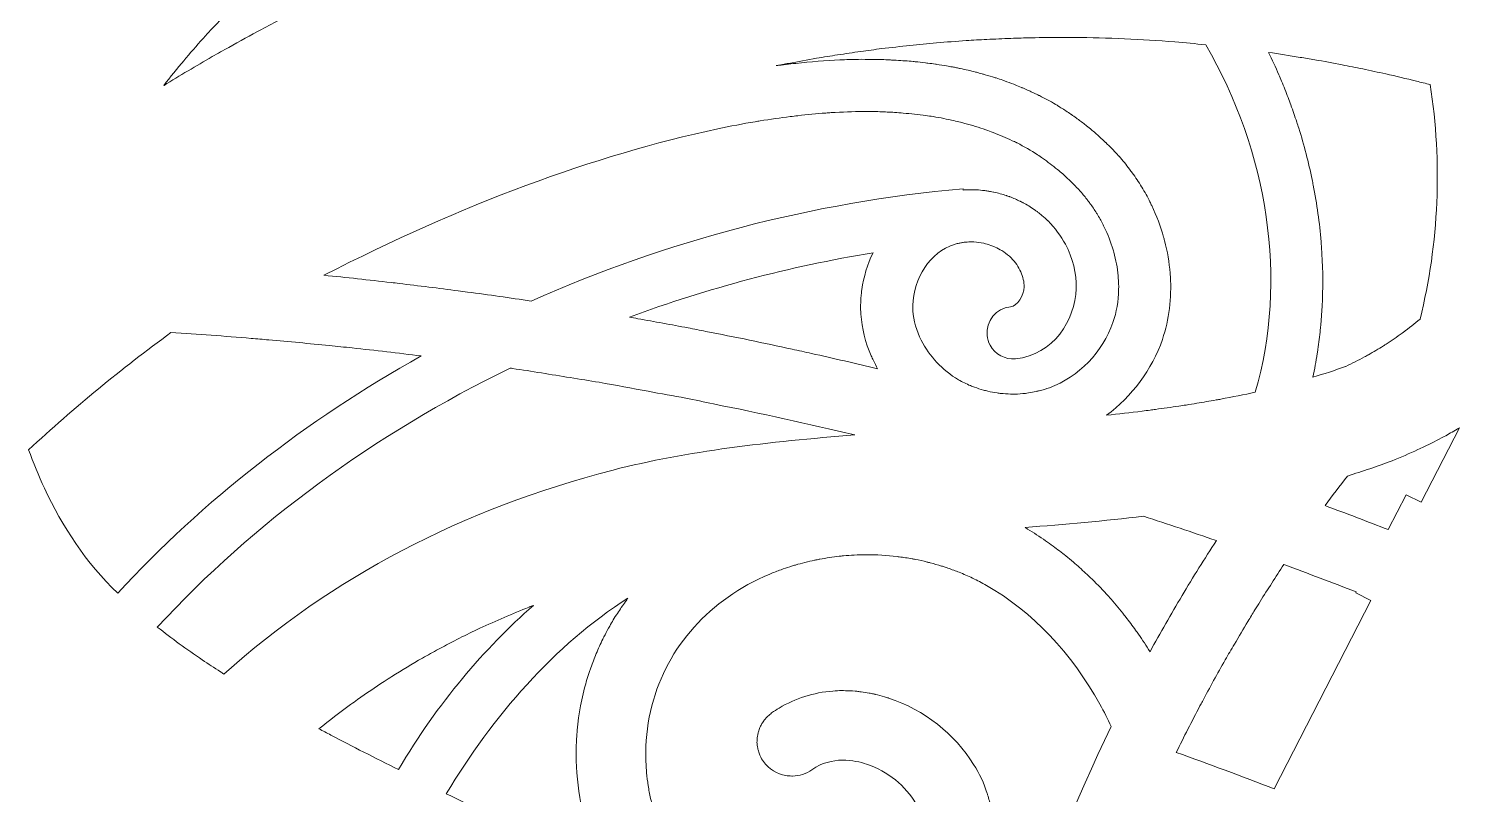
# Model space of a CAD drawing. Header units: millimetres. Extents: x -131 to 670, y -112 to 1620.
# Drawn here: x 481.3 to 535.6, y 851.6 to 880.7 of the extents above; entities that cross this region are included whole.
import ezdxf

# ---------------------------------------------------------------- set-up
doc = ezdxf.new("R2010")
doc.units = ezdxf.units.MM
doc.header["$MEASUREMENT"] = 0
doc.layers.add('Layer 2', color=7, linetype='Continuous')

msp = doc.modelspace()

# ---------------------------------------------------------------- linework, layer by layer
at = {"layer": 'Layer 2', "lineweight": 0}
for points, knots in [([(487.163, 879.535), (487.19, 879.567), (487.217, 879.599), (487.244, 879.631), (487.485, 879.916), (487.731, 880.197), (487.981, 880.472), (488.008, 880.501), (488.034, 880.531), (488.06, 880.559), (489.762, 882.417), (491.673, 884.039), (493.784, 885.411), (494.034, 885.574), (494.285, 885.731), (494.535, 885.883), (494.692, 885.978), (494.848, 886.069), (495.004, 886.161), (495.09, 886.211), (495.175, 886.262), (495.259, 886.311), (495.469, 886.431), (495.678, 886.546), (495.886, 886.66), (495.912, 886.674), (495.938, 886.689), (495.964, 886.703), (496.196, 886.828), (496.427, 886.95), (496.658, 887.068), (496.659, 887.068), (496.659, 887.069), (496.66, 887.069), (496.804, 887.135), (496.952, 887.196), (497.098, 887.261), (497.452, 887.417), (497.811, 887.567), (498.175, 887.712), (498.297, 887.76), (498.419, 887.81), (498.542, 887.857), (498.888, 887.99), (499.241, 888.115), (499.596, 888.235), (500.049, 888.388), (500.507, 888.534), (500.975, 888.666), (506.119, 890.112), (511.506, 889.899), (516.125, 888.206), (515.685, 888.176), (515.246, 888.136), (514.806, 888.096), (514.551, 888.074), (514.296, 888.055), (514.041, 888.03), (513.629, 887.988), (513.219, 887.938), (512.808, 887.888), (512.525, 887.855), (512.243, 887.821), (511.96, 887.784), (511.562, 887.73), (511.165, 887.671), (510.768, 887.61), (510.475, 887.564), (510.182, 887.518), (509.889, 887.469), (509.501, 887.405), (509.114, 887.336), (508.727, 887.264), (508.425, 887.207), (508.124, 887.147), (507.823, 887.087), (507.445, 887.01), (507.068, 886.933), (506.691, 886.85), (506.381, 886.782), (506.073, 886.708), (505.764, 886.635), (505.397, 886.548), (505.03, 886.463), (504.665, 886.37), (504.338, 886.286), (504.013, 886.195), (503.688, 886.107), (503.342, 886.013), (502.996, 885.923), (502.652, 885.823), (502.014, 885.639), (501.378, 885.444), (500.745, 885.239), (500.461, 885.147), (500.179, 885.046), (499.897, 884.95), (499.512, 884.82), (499.126, 884.691), (498.743, 884.552), (498.447, 884.445), (498.152, 884.331), (497.856, 884.22), (497.489, 884.081), (497.122, 883.943), (496.757, 883.798), (496.462, 883.681), (496.17, 883.559), (495.876, 883.437), (495.512, 883.286), (495.148, 883.133), (494.785, 882.975), (494.498, 882.85), (494.212, 882.722), (493.926, 882.592), (493.558, 882.426), (493.191, 882.255), (492.826, 882.081), (492.551, 881.95), (492.276, 881.818), (492.003, 881.684), (491.622, 881.497), (491.244, 881.303), (490.867, 881.108), (490.613, 880.977), (490.358, 880.847), (490.105, 880.712), (489.689, 880.49), (489.277, 880.261), (488.865, 880.03), (488.655, 879.912), (488.442, 879.797), (488.233, 879.677), (487.618, 879.322), (487.006, 878.96), (486.401, 878.585), (486.399, 878.584), (486.397, 878.583), (486.395, 878.582), (486.645, 878.906), (486.901, 879.223), (487.163, 879.535)], [0, 0, 0, 0, 1, 1, 1, 2, 2, 2, 3, 3, 3, 4, 4, 4, 5, 5, 5, 6, 6, 6, 7, 7, 7, 8, 8, 8, 9, 9, 9, 10, 10, 10, 11, 11, 11, 12, 12, 12, 13, 13, 13, 14, 14, 14, 15, 15, 15, 16, 16, 16, 17, 17, 17, 18, 18, 18, 19, 19, 19, 20, 20, 20, 21, 21, 21, 22, 22, 22, 23, 23, 23, 24, 24, 24, 25, 25, 25, 26, 26, 26, 27, 27, 27, 28, 28, 28, 29, 29, 29, 30, 30, 30, 31, 31, 31, 32, 32, 32, 33, 33, 33, 34, 34, 34, 35, 35, 35, 36, 36, 36, 37, 37, 37, 38, 38, 38, 39, 39, 39, 40, 40, 40, 41, 41, 41, 42, 42, 42, 43, 43, 43, 44, 44, 44, 45, 45, 45, 46, 46, 46, 47, 47, 47, 47]), ([(527.879, 866.918), (527.878, 866.918), (527.877, 866.918), (527.876, 866.917), (527.449, 866.823), (527.016, 866.737), (526.578, 866.655), (526.517, 866.644), (526.456, 866.634), (526.395, 866.623), (526.151, 866.579), (525.902, 866.539), (525.655, 866.499), (525.52, 866.477), (525.388, 866.452), (525.252, 866.431), (525.16, 866.417), (525.069, 866.403), (524.977, 866.389), (524.682, 866.345), (524.384, 866.305), (524.086, 866.265), (524.019, 866.256), (523.955, 866.246), (523.888, 866.238), (523.786, 866.224), (523.684, 866.21), (523.581, 866.197), (523.133, 866.141), (522.684, 866.088), (522.231, 866.041), (522.228, 866.04), (522.225, 866.04), (522.221, 866.039), (523.195, 866.764), (523.956, 867.769), (524.352, 868.927), (524.611, 869.685), (524.705, 870.497), (524.654, 871.317), (524.652, 871.358), (524.649, 871.398), (524.646, 871.439), (524.613, 871.854), (524.541, 872.27), (524.433, 872.682), (524.421, 872.726), (524.409, 872.77), (524.397, 872.815), (524.282, 873.221), (524.132, 873.622), (523.947, 874.011), (523.924, 874.058), (523.902, 874.104), (523.879, 874.151), (523.783, 874.343), (523.681, 874.534), (523.569, 874.719), (523.567, 874.722), (523.565, 874.725), (523.563, 874.728), (523.453, 874.909), (523.332, 875.085), (523.207, 875.258), (523.172, 875.305), (523.138, 875.352), (523.102, 875.398), (522.975, 875.566), (522.843, 875.73), (522.702, 875.888), (522.696, 875.894), (522.692, 875.901), (522.686, 875.907), (522.686, 875.908), (522.685, 875.909), (522.684, 875.909), (522.67, 875.925), (522.654, 875.94), (522.639, 875.956), (522.497, 876.111), (522.351, 876.262), (522.201, 876.407), (522.198, 876.41), (522.196, 876.413), (522.193, 876.415), (522.139, 876.468), (522.083, 876.517), (522.028, 876.568), (522.02, 876.576), (522.011, 876.583), (522.002, 876.59), (521.898, 876.686), (521.792, 876.781), (521.684, 876.873), (521.677, 876.879), (521.67, 876.885), (521.662, 876.892), (521.597, 876.946), (521.532, 876.998), (521.466, 877.051), (521.46, 877.056), (521.453, 877.061), (521.446, 877.066), (521.338, 877.152), (521.227, 877.235), (521.115, 877.316), (521.105, 877.323), (521.096, 877.331), (521.086, 877.338), (521.021, 877.385), (520.956, 877.433), (520.89, 877.478), (520.885, 877.482), (520.88, 877.484), (520.875, 877.488), (520.75, 877.573), (520.622, 877.654), (520.493, 877.734), (520.464, 877.752), (520.437, 877.771), (520.408, 877.788), (520.368, 877.813), (520.33, 877.838), (520.29, 877.862), (520.287, 877.864), (520.283, 877.865), (520.279, 877.868), (520.084, 877.982), (519.884, 878.09), (519.68, 878.193), (519.673, 878.196), (519.667, 878.2), (519.66, 878.204), (519.601, 878.233), (519.539, 878.26), (519.479, 878.289), (519.458, 878.298), (519.436, 878.307), (519.415, 878.317), (519.287, 878.378), (519.159, 878.437), (519.027, 878.493), (519.015, 878.498), (519.004, 878.504), (518.993, 878.509), (518.913, 878.542), (518.831, 878.574), (518.75, 878.606), (518.733, 878.613), (518.715, 878.619), (518.698, 878.626), (518.582, 878.671), (518.464, 878.715), (518.345, 878.756), (518.324, 878.764), (518.303, 878.773), (518.282, 878.78), (518.198, 878.809), (518.114, 878.838), (518.029, 878.866), (518.017, 878.869), (518.003, 878.873), (517.991, 878.877), (517.866, 878.917), (517.739, 878.953), (517.611, 878.989), (517.572, 879.001), (517.534, 879.013), (517.495, 879.024), (517.426, 879.043), (517.359, 879.064), (517.29, 879.082), (517.277, 879.085), (517.263, 879.088), (517.25, 879.091), (517.06, 879.139), (516.866, 879.183), (516.67, 879.224), (516.621, 879.234), (516.574, 879.247), (516.524, 879.257), (516.473, 879.267), (516.419, 879.275), (516.367, 879.285), (516.296, 879.298), (516.222, 879.309), (516.151, 879.321), (516.026, 879.343), (515.902, 879.365), (515.775, 879.384), (515.757, 879.386), (515.74, 879.39), (515.722, 879.393), (515.629, 879.406), (515.535, 879.417), (515.441, 879.429), (515.408, 879.433), (515.374, 879.436), (515.341, 879.44), (515.213, 879.456), (515.085, 879.47), (514.955, 879.483), (514.929, 879.485), (514.905, 879.489), (514.879, 879.491), (514.778, 879.501), (514.675, 879.51), (514.572, 879.518), (514.545, 879.52), (514.518, 879.521), (514.491, 879.523), (514.374, 879.531), (514.255, 879.537), (514.136, 879.543), (514.081, 879.546), (514.028, 879.55), (513.973, 879.553), (513.879, 879.557), (513.788, 879.562), (513.694, 879.565), (513.674, 879.566), (513.653, 879.565), (513.633, 879.566), (513.524, 879.568), (513.412, 879.568), (513.301, 879.569), (513.134, 879.571), (512.97, 879.576), (512.799, 879.574), (512.567, 879.571), (512.331, 879.562), (512.092, 879.55), (511.547, 879.527), (510.988, 879.484), (510.413, 879.421), (510.168, 879.396), (509.922, 879.367), (509.671, 879.334), (509.829, 879.365), (509.988, 879.392), (510.147, 879.422), (510.5, 879.488), (510.853, 879.555), (511.207, 879.615), (511.473, 879.66), (511.739, 879.702), (512.006, 879.743), (512.298, 879.789), (512.59, 879.832), (512.883, 879.873), (513.151, 879.91), (513.418, 879.947), (513.686, 879.98), (514.042, 880.025), (514.4, 880.063), (514.757, 880.101), (515.092, 880.136), (515.428, 880.168), (515.765, 880.198), (516.14, 880.23), (516.516, 880.262), (516.892, 880.286), (517.152, 880.304), (517.412, 880.317), (517.672, 880.33), (517.978, 880.346), (518.285, 880.36), (518.591, 880.371), (518.85, 880.38), (519.108, 880.389), (519.366, 880.394), (519.767, 880.403), (520.169, 880.405), (520.571, 880.406), (520.713, 880.405), (520.855, 880.409), (520.997, 880.407), (522.271, 880.397), (523.547, 880.341), (524.823, 880.24), (525.216, 880.208), (525.606, 880.165), (525.997, 880.126), (528.365, 876.058), (529.132, 871.164), (527.879, 866.918)], [0, 0, 0, 0, 1, 1, 1, 2, 2, 2, 3, 3, 3, 4, 4, 4, 5, 5, 5, 6, 6, 6, 7, 7, 7, 8, 8, 8, 9, 9, 9, 10, 10, 10, 11, 11, 11, 12, 12, 12, 13, 13, 13, 14, 14, 14, 15, 15, 15, 16, 16, 16, 17, 17, 17, 18, 18, 18, 19, 19, 19, 20, 20, 20, 21, 21, 21, 22, 22, 22, 23, 23, 23, 24, 24, 24, 25, 25, 25, 26, 26, 26, 27, 27, 27, 28, 28, 28, 29, 29, 29, 30, 30, 30, 31, 31, 31, 32, 32, 32, 33, 33, 33, 34, 34, 34, 35, 35, 35, 36, 36, 36, 37, 37, 37, 38, 38, 38, 39, 39, 39, 40, 40, 40, 41, 41, 41, 42, 42, 42, 43, 43, 43, 44, 44, 44, 45, 45, 45, 46, 46, 46, 47, 47, 47, 48, 48, 48, 49, 49, 49, 50, 50, 50, 51, 51, 51, 52, 52, 52, 53, 53, 53, 54, 54, 54, 55, 55, 55, 56, 56, 56, 57, 57, 57, 58, 58, 58, 59, 59, 59, 60, 60, 60, 61, 61, 61, 62, 62, 62, 63, 63, 63, 64, 64, 64, 65, 65, 65, 66, 66, 66, 67, 67, 67, 68, 68, 68, 69, 69, 69, 70, 70, 70, 71, 71, 71, 72, 72, 72, 73, 73, 73, 74, 74, 74, 75, 75, 75, 76, 76, 76, 77, 77, 77, 78, 78, 78, 79, 79, 79, 80, 80, 80, 81, 81, 81, 82, 82, 82, 83, 83, 83, 84, 84, 84, 85, 85, 85, 86, 86, 86, 87, 87, 87, 88, 88, 88, 89, 89, 89, 90, 90, 90, 91, 91, 91, 92, 92, 92, 93, 93, 93, 94, 94, 94, 95, 95, 95, 95]), ([(534.146, 869.694), (533.935, 869.52), (533.721, 869.354), (533.503, 869.194), (533.488, 869.183), (533.474, 869.173), (533.46, 869.162), (533.263, 869.018), (533.061, 868.881), (532.858, 868.749), (532.823, 868.726), (532.788, 868.703), (532.753, 868.68), (532.566, 868.561), (532.374, 868.449), (532.181, 868.341), (532.133, 868.314), (532.086, 868.284), (532.038, 868.258), (531.803, 868.131), (531.564, 868.011), (531.32, 867.901), (531.319, 867.9), (531.317, 867.899), (531.316, 867.898), (531.314, 867.898), (531.314, 867.898), (531.312, 867.897), (530.908, 867.75), (530.493, 867.616), (530.072, 867.488), (530.136, 867.788), (530.19, 868.091), (530.238, 868.395), (530.246, 868.446), (530.252, 868.497), (530.26, 868.548), (530.296, 868.796), (530.328, 869.045), (530.354, 869.295), (530.361, 869.368), (530.368, 869.441), (530.375, 869.514), (530.397, 869.757), (530.414, 870.002), (530.426, 870.248), (530.429, 870.309), (530.433, 870.37), (530.435, 870.432), (530.46, 871.095), (530.447, 871.762), (530.4, 872.43), (530.395, 872.5), (530.39, 872.57), (530.384, 872.64), (530.325, 873.357), (530.225, 874.073), (530.086, 874.786), (530.072, 874.858), (530.058, 874.929), (530.043, 875.001), (529.906, 875.658), (529.738, 876.311), (529.536, 876.956), (529.511, 877.035), (529.484, 877.113), (529.458, 877.191), (529.387, 877.408), (529.313, 877.624), (529.235, 877.839), (529.201, 877.933), (529.166, 878.026), (529.13, 878.119), (529.05, 878.33), (528.966, 878.539), (528.878, 878.747), (528.844, 878.828), (528.812, 878.909), (528.777, 878.99), (528.653, 879.275), (528.525, 879.558), (528.388, 879.838), (528.789, 879.781), (529.188, 879.716), (529.587, 879.65), (529.772, 879.62), (529.958, 879.59), (530.142, 879.558), (530.491, 879.497), (530.838, 879.432), (531.185, 879.365), (531.446, 879.314), (531.707, 879.261), (531.967, 879.207), (532.258, 879.146), (532.55, 879.085), (532.84, 879.02), (533.229, 878.933), (533.617, 878.839), (534.005, 878.743), (534.18, 878.699), (534.357, 878.66), (534.531, 878.615), (534.99, 875.651), (534.865, 872.591), (534.146, 869.694)], [0, 0, 0, 0, 1, 1, 1, 2, 2, 2, 3, 3, 3, 4, 4, 4, 5, 5, 5, 6, 6, 6, 7, 7, 7, 8, 8, 8, 9, 9, 9, 10, 10, 10, 11, 11, 11, 12, 12, 12, 13, 13, 13, 14, 14, 14, 15, 15, 15, 16, 16, 16, 17, 17, 17, 18, 18, 18, 19, 19, 19, 20, 20, 20, 21, 21, 21, 22, 22, 22, 23, 23, 23, 24, 24, 24, 25, 25, 25, 26, 26, 26, 27, 27, 27, 28, 28, 28, 29, 29, 29, 30, 30, 30, 31, 31, 31, 32, 32, 32, 33, 33, 33, 34, 34, 34, 35, 35, 35, 35]), ([(510.207, 877.398), (510.303, 877.41), (510.398, 877.421), (510.493, 877.432), (510.854, 877.473), (511.207, 877.506), (511.553, 877.531), (511.624, 877.536), (511.694, 877.542), (511.763, 877.547), (512.179, 877.573), (512.587, 877.588), (512.982, 877.591), (513.195, 877.592), (513.404, 877.588), (513.61, 877.583), (513.798, 877.576), (513.985, 877.567), (514.169, 877.555), (514.28, 877.549), (514.388, 877.539), (514.498, 877.53), (514.791, 877.506), (515.077, 877.475), (515.357, 877.436), (515.45, 877.422), (515.545, 877.412), (515.636, 877.397), (515.907, 877.353), (516.171, 877.3), (516.429, 877.243), (516.513, 877.224), (516.598, 877.206), (516.68, 877.186), (516.736, 877.171), (516.79, 877.154), (516.847, 877.139), (517.119, 877.067), (517.384, 876.986), (517.641, 876.896), (517.733, 876.863), (517.824, 876.83), (517.914, 876.796), (518.165, 876.7), (518.409, 876.595), (518.644, 876.481), (518.696, 876.456), (518.751, 876.434), (518.802, 876.409), (518.81, 876.404), (518.818, 876.4), (518.826, 876.396), (519.097, 876.258), (519.356, 876.107), (519.605, 875.945), (519.671, 875.902), (519.733, 875.856), (519.798, 875.811), (519.993, 875.677), (520.18, 875.534), (520.361, 875.385), (520.428, 875.329), (520.496, 875.274), (520.561, 875.217), (520.729, 875.068), (520.891, 874.911), (521.048, 874.749), (521.103, 874.692), (521.159, 874.637), (521.212, 874.578), (521.221, 874.568), (521.229, 874.558), (521.237, 874.548), (521.334, 874.439), (521.425, 874.327), (521.513, 874.213), (521.542, 874.175), (521.57, 874.137), (521.598, 874.099), (521.686, 873.978), (521.77, 873.856), (521.848, 873.731), (521.854, 873.721), (521.861, 873.712), (521.867, 873.702), (521.947, 873.571), (522.02, 873.437), (522.089, 873.302), (522.107, 873.267), (522.124, 873.232), (522.141, 873.197), (522.279, 872.915), (522.391, 872.625), (522.478, 872.333), (522.486, 872.303), (522.495, 872.273), (522.503, 872.243), (522.586, 871.944), (522.642, 871.643), (522.669, 871.344), (522.671, 871.319), (522.673, 871.294), (522.675, 871.269), (522.686, 871.118), (522.692, 870.968), (522.689, 870.819), (522.68, 870.389), (522.609, 869.968), (522.473, 869.571), (522.091, 868.451), (521.163, 867.5), (520.054, 867.089), (519.929, 867.042), (519.8, 867.004), (519.671, 866.971), (519.633, 866.962), (519.594, 866.954), (519.555, 866.945), (519.458, 866.923), (519.36, 866.905), (519.261, 866.891), (519.223, 866.885), (519.184, 866.879), (519.146, 866.875), (519.011, 866.859), (518.876, 866.848), (518.741, 866.846), (518.717, 866.845), (518.693, 866.847), (518.669, 866.847), (518.546, 866.847), (518.423, 866.854), (518.301, 866.864), (518.278, 866.866), (518.254, 866.867), (518.231, 866.87), (518.177, 866.875), (518.124, 866.885), (518.07, 866.892), (517.953, 866.909), (517.836, 866.93), (517.72, 866.957), (517.662, 866.97), (517.603, 866.984), (517.545, 867), (517.431, 867.032), (517.319, 867.07), (517.208, 867.111), (517.158, 867.129), (517.106, 867.146), (517.057, 867.167), (516.901, 867.233), (516.748, 867.305), (516.602, 867.391), (516.602, 867.391), (516.601, 867.391), (516.601, 867.391), (515.987, 867.751), (515.491, 868.289), (515.188, 868.892), (515.007, 869.252), (514.896, 869.635), (514.87, 870.018), (514.8, 871.047), (515.402, 872.104), (516.27, 872.475), (516.302, 872.489), (516.336, 872.499), (516.369, 872.511), (516.418, 872.528), (516.466, 872.546), (516.516, 872.559), (516.562, 872.572), (516.609, 872.582), (516.656, 872.591), (516.697, 872.599), (516.739, 872.607), (516.78, 872.612), (516.83, 872.619), (516.879, 872.625), (516.929, 872.629), (516.974, 872.631), (517.019, 872.63), (517.064, 872.631), (517.105, 872.631), (517.146, 872.633), (517.188, 872.631), (517.313, 872.625), (517.437, 872.607), (517.559, 872.58), (517.581, 872.574), (517.602, 872.568), (517.623, 872.562), (517.719, 872.538), (517.813, 872.508), (517.905, 872.471), (517.935, 872.459), (517.965, 872.447), (517.995, 872.434), (518.081, 872.395), (518.164, 872.35), (518.244, 872.3), (518.269, 872.285), (518.295, 872.271), (518.319, 872.254), (518.419, 872.186), (518.514, 872.111), (518.6, 872.025), (518.76, 871.865), (518.886, 871.682), (518.97, 871.492), (519.055, 871.303), (519.098, 871.107), (519.092, 870.922), (519.08, 870.588), (518.857, 870.194), (518.575, 870.166), (518.029, 870.112), (517.632, 869.625), (517.686, 869.08), (517.699, 868.943), (517.74, 868.816), (517.803, 868.703), (517.988, 868.363), (518.366, 868.149), (518.772, 868.189), (520.215, 868.333), (521.036, 869.669), (521.076, 870.854), (521.095, 871.431), (520.949, 872.014), (520.663, 872.545), (520.492, 872.863), (520.27, 873.162), (520.003, 873.429), (520.003, 873.43), (520.003, 873.43), (520.002, 873.43), (519.929, 873.503), (519.852, 873.571), (519.773, 873.637), (519.719, 873.683), (519.663, 873.725), (519.607, 873.768), (519.601, 873.773), (519.595, 873.779), (519.588, 873.783), (519.557, 873.807), (519.526, 873.83), (519.495, 873.853), (519.492, 873.855), (519.489, 873.856), (519.485, 873.858), (519.347, 873.956), (519.204, 874.045), (519.055, 874.124), (519.052, 874.125), (519.049, 874.128), (519.045, 874.13), (519.019, 874.144), (518.992, 874.155), (518.965, 874.169), (518.959, 874.171), (518.952, 874.173), (518.946, 874.176), (518.817, 874.24), (518.684, 874.297), (518.549, 874.347), (518.539, 874.351), (518.529, 874.356), (518.519, 874.36), (518.491, 874.37), (518.464, 874.381), (518.436, 874.39), (518.432, 874.392), (518.428, 874.392), (518.424, 874.394), (518.267, 874.446), (518.107, 874.488), (517.945, 874.522), (517.939, 874.523), (517.932, 874.526), (517.926, 874.527), (517.887, 874.535), (517.85, 874.542), (517.811, 874.548), (517.794, 874.551), (517.777, 874.553), (517.76, 874.556), (517.706, 874.565), (517.652, 874.574), (517.597, 874.581), (517.49, 874.596), (517.382, 874.608), (517.274, 874.613), (517.274, 874.613), (517.271, 874.613), (517.271, 874.613), (517.155, 874.619), (517.04, 874.615), (516.924, 874.609), (516.876, 874.608), (516.828, 874.608), (516.779, 874.605), (516.779, 874.605), (516.775, 874.652), (516.775, 874.652), (511.048, 874.148), (505.471, 872.659), (500.356, 870.385), (499.551, 870.506), (498.744, 870.618), (497.935, 870.727), (497.818, 870.742), (497.701, 870.757), (497.584, 870.773), (496.837, 870.871), (496.089, 870.964), (495.34, 871.052), (495.237, 871.064), (495.133, 871.077), (495.03, 871.089), (494.182, 871.186), (493.333, 871.279), (492.481, 871.363), (497.7, 874.048), (502.729, 875.922), (507.449, 876.93), (507.935, 877.034), (508.408, 877.123), (508.873, 877.203), (508.936, 877.213), (508.998, 877.223), (509.06, 877.233), (509.45, 877.297), (509.832, 877.351), (510.207, 877.398)], [0, 0, 0, 0, 1, 1, 1, 2, 2, 2, 3, 3, 3, 4, 4, 4, 5, 5, 5, 6, 6, 6, 7, 7, 7, 8, 8, 8, 9, 9, 9, 10, 10, 10, 11, 11, 11, 12, 12, 12, 13, 13, 13, 14, 14, 14, 15, 15, 15, 16, 16, 16, 17, 17, 17, 18, 18, 18, 19, 19, 19, 20, 20, 20, 21, 21, 21, 22, 22, 22, 23, 23, 23, 24, 24, 24, 25, 25, 25, 26, 26, 26, 27, 27, 27, 28, 28, 28, 29, 29, 29, 30, 30, 30, 31, 31, 31, 32, 32, 32, 33, 33, 33, 34, 34, 34, 35, 35, 35, 36, 36, 36, 37, 37, 37, 38, 38, 38, 39, 39, 39, 40, 40, 40, 41, 41, 41, 42, 42, 42, 43, 43, 43, 44, 44, 44, 45, 45, 45, 46, 46, 46, 47, 47, 47, 48, 48, 48, 49, 49, 49, 50, 50, 50, 51, 51, 51, 52, 52, 52, 53, 53, 53, 54, 54, 54, 55, 55, 55, 56, 56, 56, 57, 57, 57, 58, 58, 58, 59, 59, 59, 60, 60, 60, 61, 61, 61, 62, 62, 62, 63, 63, 63, 64, 64, 64, 65, 65, 65, 66, 66, 66, 67, 67, 67, 68, 68, 68, 69, 69, 69, 70, 70, 70, 71, 71, 71, 72, 72, 72, 73, 73, 73, 74, 74, 74, 75, 75, 75, 76, 76, 76, 77, 77, 77, 78, 78, 78, 79, 79, 79, 80, 80, 80, 81, 81, 81, 82, 82, 82, 83, 83, 83, 84, 84, 84, 85, 85, 85, 86, 86, 86, 87, 87, 87, 88, 88, 88, 89, 89, 89, 90, 90, 90, 91, 91, 91, 92, 92, 92, 93, 93, 93, 94, 94, 94, 95, 95, 95, 96, 96, 96, 97, 97, 97, 98, 98, 98, 99, 99, 99, 100, 100, 100, 101, 101, 101, 102, 102, 102, 103, 103, 103, 104, 104, 104, 105, 105, 105, 106, 106, 106, 107, 107, 107, 108, 108, 108, 109, 109, 109, 110, 110, 110, 111, 111, 111, 112, 112, 112, 112]), ([(512.889, 869.886), (512.926, 869.343), (513.064, 868.809), (513.283, 868.303), (513.308, 868.244), (513.34, 868.187), (513.368, 868.129), (513.419, 868.021), (513.468, 867.913), (513.526, 867.808), (512.69, 868.011), (511.851, 868.205), (511.01, 868.392), (510.766, 868.447), (510.52, 868.498), (510.275, 868.552), (509.736, 868.669), (509.197, 868.787), (508.656, 868.899), (508.103, 869.014), (507.548, 869.122), (506.994, 869.23), (506.769, 869.274), (506.545, 869.32), (506.32, 869.363), (505.684, 869.484), (505.048, 869.6), (504.41, 869.713), (504.305, 869.732), (504.2, 869.753), (504.095, 869.771), (507.067, 870.871), (510.172, 871.698), (513.351, 872.218), (513.138, 871.782), (512.994, 871.308), (512.926, 870.817), (512.92, 870.776), (512.915, 870.735), (512.911, 870.693), (512.896, 870.559), (512.886, 870.425), (512.883, 870.289), (512.882, 870.272), (512.879, 870.256), (512.879, 870.239), (512.878, 870.122), (512.882, 870.004), (512.889, 869.886)], [0, 0, 0, 0, 1, 1, 1, 2, 2, 2, 3, 3, 3, 4, 4, 4, 5, 5, 5, 6, 6, 6, 7, 7, 7, 8, 8, 8, 9, 9, 9, 10, 10, 10, 11, 11, 11, 12, 12, 12, 13, 13, 13, 14, 14, 14, 15, 15, 15, 16, 16, 16, 16]), ([(486.666, 869.186), (487.682, 869.124), (488.696, 869.048), (489.708, 868.966), (489.934, 868.947), (490.159, 868.927), (490.385, 868.908), (491.154, 868.841), (491.921, 868.768), (492.688, 868.69), (492.975, 868.661), (493.264, 868.633), (493.551, 868.602), (494.428, 868.508), (495.303, 868.405), (496.177, 868.296), (491.798, 865.847), (487.876, 862.792), (484.642, 859.275), (483.434, 860.431), (482.532, 861.821), (481.858, 863.266), (481.632, 863.749), (481.432, 864.239), (481.254, 864.727), (482.983, 866.33), (484.791, 867.815), (486.666, 869.186)], [0, 0, 0, 0, 1, 1, 1, 2, 2, 2, 3, 3, 3, 4, 4, 4, 5, 5, 5, 6, 6, 6, 7, 7, 7, 8, 8, 8, 9, 9, 9, 9]), ([(499.557, 867.834), (499.589, 867.83), (499.621, 867.826), (499.652, 867.821), (500.384, 867.712), (501.114, 867.591), (501.843, 867.471), (502.209, 867.411), (502.575, 867.357), (502.94, 867.294), (503.565, 867.187), (504.187, 867.067), (504.81, 866.952), (505.284, 866.865), (505.759, 866.783), (506.231, 866.691), (506.583, 866.623), (506.933, 866.546), (507.285, 866.475), (509.085, 866.11), (510.878, 865.721), (512.658, 865.292), (509.391, 865.032), (506.295, 864.685), (503.468, 863.957), (497.727, 862.481), (492.774, 859.868), (488.676, 856.203), (488.631, 856.232), (488.588, 856.261), (488.543, 856.29), (488.31, 856.438), (488.083, 856.59), (487.857, 856.742), (487.262, 857.145), (486.69, 857.559), (486.147, 857.986), (489.813, 861.963), (494.405, 865.322), (499.557, 867.834)], [0, 0, 0, 0, 1, 1, 1, 2, 2, 2, 3, 3, 3, 4, 4, 4, 5, 5, 5, 6, 6, 6, 7, 7, 7, 8, 8, 8, 9, 9, 9, 10, 10, 10, 11, 11, 11, 12, 12, 12, 13, 13, 13, 13]), ([(534.192, 862.737), (534.192, 862.737), (533.615, 863.019), (533.615, 863.019), (533.615, 863.019), (532.934, 861.692), (532.934, 861.692), (532.136, 862.004), (531.336, 862.309), (530.533, 862.608), (530.809, 862.987), (531.1, 863.358), (531.384, 863.732), (531.96, 863.91), (532.526, 864.102), (533.08, 864.314), (533.415, 864.443), (533.741, 864.586), (534.063, 864.735), (534.139, 864.77), (534.215, 864.805), (534.29, 864.84), (534.55, 864.965), (534.806, 865.095), (535.058, 865.231), (535.225, 865.321), (535.389, 865.415), (535.553, 865.509), (535.582, 865.525), (535.612, 865.541), (535.64, 865.558), (535.64, 865.558), (534.192, 862.737), (534.192, 862.737)], [0, 0, 0, 0, 1, 1, 1, 2, 2, 2, 3, 3, 3, 4, 4, 4, 5, 5, 5, 6, 6, 6, 7, 7, 7, 8, 8, 8, 9, 9, 9, 10, 10, 10, 11, 11, 11, 11]), ([(525.099, 859.184), (524.679, 858.48), (524.274, 857.769), (523.881, 857.053), (523.741, 857.278), (523.594, 857.498), (523.444, 857.714), (523.407, 857.766), (523.37, 857.818), (523.332, 857.87), (523.212, 858.04), (523.088, 858.206), (522.961, 858.369), (522.922, 858.419), (522.884, 858.469), (522.845, 858.517), (522.681, 858.722), (522.515, 858.924), (522.341, 859.118), (522.329, 859.132), (522.316, 859.144), (522.304, 859.158), (522.102, 859.382), (521.894, 859.598), (521.681, 859.808), (521.6, 859.887), (521.516, 859.962), (521.434, 860.039), (521.281, 860.182), (521.127, 860.321), (520.969, 860.456), (520.874, 860.537), (520.778, 860.617), (520.681, 860.695), (520.522, 860.823), (520.361, 860.945), (520.197, 861.065), (520.102, 861.134), (520.009, 861.206), (519.912, 861.272), (519.687, 861.428), (519.458, 861.575), (519.224, 861.716), (519.192, 861.735), (519.162, 861.758), (519.129, 861.777), (520.637, 861.892), (522.146, 862.025), (523.635, 862.2), (524.56, 861.901), (525.483, 861.594), (526.402, 861.276), (525.953, 860.585), (525.519, 859.888), (525.099, 859.184)], [0, 0, 0, 0, 1, 1, 1, 2, 2, 2, 3, 3, 3, 4, 4, 4, 5, 5, 5, 6, 6, 6, 7, 7, 7, 8, 8, 8, 9, 9, 9, 10, 10, 10, 11, 11, 11, 12, 12, 12, 13, 13, 13, 14, 14, 14, 15, 15, 15, 16, 16, 16, 17, 17, 17, 18, 18, 18, 18]), ([(514.27, 860.669), (514.295, 860.666), (514.32, 860.662), (514.344, 860.659), (514.509, 860.638), (514.672, 860.613), (514.835, 860.584), (514.875, 860.577), (514.915, 860.569), (514.954, 860.561), (515.106, 860.532), (515.256, 860.499), (515.406, 860.462), (515.446, 860.453), (515.486, 860.443), (515.526, 860.432), (515.671, 860.394), (515.814, 860.353), (515.957, 860.308), (516.001, 860.295), (516.044, 860.281), (516.088, 860.267), (516.237, 860.218), (516.384, 860.165), (516.53, 860.109), (516.561, 860.097), (516.592, 860.085), (516.623, 860.073), (516.795, 860.004), (516.966, 859.93), (517.133, 859.85), (517.135, 859.849), (517.137, 859.848), (517.139, 859.848), (517.316, 859.763), (517.49, 859.672), (517.66, 859.575), (519.416, 858.577), (520.907, 856.984), (521.976, 855.051), (522.129, 854.775), (522.273, 854.493), (522.408, 854.204), (519.649, 848.534), (517.743, 842.551), (516.691, 836.448), (516.119, 836.126), (515.52, 835.838), (514.901, 835.583), (514.267, 836.821), (513.59, 837.972), (512.892, 839.033), (511.731, 840.801), (510.516, 842.316), (509.361, 843.559), (509.92, 843.434), (510.486, 843.366), (511.05, 843.362), (511.613, 843.357), (512.174, 843.416), (512.722, 843.542), (514.53, 843.958), (516.18, 845.213), (517.134, 846.9), (517.151, 846.93), (517.164, 846.961), (517.18, 846.991), (517.251, 847.119), (517.316, 847.248), (517.377, 847.378), (517.404, 847.439), (517.432, 847.498), (517.458, 847.559), (517.524, 847.711), (517.584, 847.864), (517.637, 848.019), (517.656, 848.073), (517.671, 848.127), (517.688, 848.182), (517.727, 848.307), (517.762, 848.432), (517.793, 848.558), (517.806, 848.611), (517.82, 848.665), (517.832, 848.719), (517.866, 848.878), (517.892, 849.037), (517.913, 849.197), (517.921, 849.254), (517.927, 849.31), (517.932, 849.367), (517.947, 849.516), (517.958, 849.666), (517.961, 849.814), (517.962, 849.861), (517.962, 849.908), (517.962, 849.954), (517.962, 850.105), (517.955, 850.256), (517.943, 850.406), (517.937, 850.47), (517.929, 850.534), (517.922, 850.598), (517.907, 850.718), (517.889, 850.838), (517.867, 850.958), (517.856, 851.02), (517.845, 851.082), (517.831, 851.144), (517.796, 851.301), (517.755, 851.458), (517.706, 851.613), (517.701, 851.629), (517.699, 851.645), (517.694, 851.661), (517.569, 852.046), (517.392, 852.416), (517.176, 852.766), (516.466, 853.916), (515.304, 854.84), (513.94, 855.291), (513.939, 855.292), (513.939, 855.292), (513.939, 855.292), (513.89, 855.308), (513.842, 855.318), (513.794, 855.332), (513.674, 855.368), (513.555, 855.402), (513.435, 855.43), (513.425, 855.432), (513.416, 855.435), (513.406, 855.438), (513.352, 855.45), (513.299, 855.459), (513.246, 855.47), (513.23, 855.473), (513.215, 855.474), (513.199, 855.477), (513.101, 855.495), (513.003, 855.511), (512.905, 855.524), (512.888, 855.526), (512.87, 855.53), (512.853, 855.532), (512.8, 855.538), (512.747, 855.546), (512.694, 855.55), (512.685, 855.551), (512.677, 855.551), (512.668, 855.552), (512.545, 855.562), (512.423, 855.567), (512.301, 855.568), (512.257, 855.569), (512.213, 855.575), (512.169, 855.575), (512.053, 855.573), (511.939, 855.567), (511.825, 855.557), (511.096, 855.499), (510.401, 855.28), (509.783, 854.908), (509.686, 854.851), (509.59, 854.79), (509.496, 854.724), (509.471, 854.706), (509.454, 854.682), (509.431, 854.663), (509.377, 854.62), (509.325, 854.576), (509.281, 854.526), (509.25, 854.492), (509.226, 854.455), (509.199, 854.419), (509.167, 854.375), (509.137, 854.331), (509.111, 854.284), (509.09, 854.245), (509.07, 854.206), (509.053, 854.165), (509.031, 854.114), (509.014, 854.063), (508.999, 854.01), (508.988, 853.971), (508.975, 853.932), (508.967, 853.891), (508.953, 853.819), (508.948, 853.747), (508.946, 853.674), (508.946, 853.653), (508.94, 853.634), (508.94, 853.613), (508.942, 853.534), (508.954, 853.456), (508.97, 853.378), (508.973, 853.36), (508.979, 853.342), (508.983, 853.324), (508.998, 853.265), (509.017, 853.207), (509.04, 853.15), (509.049, 853.129), (509.056, 853.109), (509.065, 853.089), (509.098, 853.018), (509.136, 852.948), (509.183, 852.882), (509.184, 852.881), (509.185, 852.879), (509.186, 852.877), (509.396, 852.582), (509.706, 852.404), (510.038, 852.346), (510.112, 852.333), (510.188, 852.325), (510.265, 852.325), (510.275, 852.325), (510.286, 852.321), (510.297, 852.321), (510.551, 852.328), (510.807, 852.407), (511.03, 852.565), (511.406, 852.832), (511.813, 852.923), (512.182, 852.928), (512.551, 852.933), (512.884, 852.853), (513.11, 852.778), (513.904, 852.515), (514.602, 851.94), (514.977, 851.279), (515.057, 851.137), (515.128, 850.993), (515.176, 850.845), (515.181, 850.831), (515.184, 850.816), (515.188, 850.802), (515.212, 850.725), (515.233, 850.646), (515.25, 850.567), (515.258, 850.531), (515.264, 850.494), (515.27, 850.458), (515.281, 850.397), (515.29, 850.336), (515.297, 850.274), (515.301, 850.235), (515.306, 850.197), (515.308, 850.158), (515.313, 850.086), (515.315, 850.014), (515.315, 849.941), (515.315, 849.918), (515.317, 849.896), (515.316, 849.874), (515.313, 849.742), (515.3, 849.608), (515.28, 849.475), (515.277, 849.454), (515.272, 849.432), (515.268, 849.411), (515.249, 849.299), (515.224, 849.187), (515.193, 849.076), (515.186, 849.049), (515.178, 849.022), (515.17, 848.996), (515.135, 848.88), (515.094, 848.765), (515.047, 848.65), (515.04, 848.635), (515.035, 848.619), (515.028, 848.604), (514.971, 848.47), (514.906, 848.337), (514.831, 848.206), (514.245, 847.169), (513.208, 846.371), (512.127, 846.122), (512.127, 846.122), (512.126, 846.122), (512.126, 846.122), (512.101, 846.116), (512.076, 846.113), (512.051, 846.108), (511.933, 846.083), (511.812, 846.065), (511.691, 846.05), (511.667, 846.047), (511.642, 846.043), (511.617, 846.04), (511.574, 846.036), (511.531, 846.031), (511.488, 846.028), (511.316, 846.014), (511.144, 846.007), (510.969, 846.011), (510.968, 846.011), (510.967, 846.011), (510.966, 846.012), (510.775, 846.017), (510.583, 846.037), (510.391, 846.064), (510.351, 846.07), (510.312, 846.074), (510.273, 846.081), (510.086, 846.111), (509.899, 846.151), (509.713, 846.2), (509.679, 846.21), (509.646, 846.22), (509.612, 846.23), (509.437, 846.28), (509.263, 846.338), (509.09, 846.405), (509.068, 846.413), (509.046, 846.42), (509.023, 846.429), (508.839, 846.503), (508.658, 846.588), (508.48, 846.68), (508.441, 846.699), (508.402, 846.72), (508.364, 846.74), (508.187, 846.836), (508.012, 846.938), (507.842, 847.051), (507.822, 847.064), (507.802, 847.079), (507.781, 847.094), (507.624, 847.2), (507.471, 847.315), (507.322, 847.436), (507.293, 847.46), (507.263, 847.482), (507.235, 847.506), (507.079, 847.637), (506.928, 847.777), (506.784, 847.923), (506.754, 847.954), (506.724, 847.985), (506.695, 848.016), (506.548, 848.171), (506.407, 848.33), (506.275, 848.499), (506.275, 848.499), (506.275, 848.5), (506.275, 848.5), (506.158, 848.651), (506.049, 848.808), (505.945, 848.968), (505.919, 849.007), (505.894, 849.046), (505.87, 849.085), (505.769, 849.245), (505.673, 849.408), (505.586, 849.575), (505.582, 849.581), (505.579, 849.588), (505.576, 849.595), (505.492, 849.757), (505.416, 849.923), (505.343, 850.09), (505.322, 850.14), (505.302, 850.189), (505.282, 850.238), (505.215, 850.401), (505.153, 850.567), (505.098, 850.734), (505.09, 850.759), (505.082, 850.785), (505.074, 850.81), (505.023, 850.973), (504.978, 851.137), (504.938, 851.302), (504.924, 851.36), (504.91, 851.418), (504.897, 851.476), (504.862, 851.638), (504.83, 851.8), (504.805, 851.964), (504.798, 852.006), (504.792, 852.048), (504.786, 852.09), (504.764, 852.249), (504.748, 852.408), (504.736, 852.568), (504.731, 852.631), (504.727, 852.695), (504.724, 852.759), (504.716, 852.916), (504.712, 853.073), (504.714, 853.23), (504.72, 853.828), (504.796, 854.423), (504.947, 854.999), (505.54, 857.259), (507.131, 859.036), (509.426, 860.002), (509.568, 860.062), (509.711, 860.117), (509.855, 860.169), (509.964, 860.208), (510.074, 860.244), (510.184, 860.28), (510.205, 860.287), (510.226, 860.294), (510.247, 860.301), (510.273, 860.309), (510.299, 860.318), (510.325, 860.326), (510.352, 860.334), (510.379, 860.341), (510.406, 860.348), (510.644, 860.418), (510.886, 860.479), (511.129, 860.53), (511.143, 860.533), (511.158, 860.537), (511.173, 860.54), (511.207, 860.547), (511.241, 860.554), (511.276, 860.56), (511.292, 860.563), (511.308, 860.566), (511.325, 860.569), (511.571, 860.615), (511.819, 860.652), (512.068, 860.679), (512.091, 860.681), (512.113, 860.685), (512.135, 860.687), (512.168, 860.69), (512.201, 860.693), (512.235, 860.696), (512.369, 860.708), (512.504, 860.718), (512.638, 860.725), (512.789, 860.733), (512.941, 860.737), (513.092, 860.738), (513.486, 860.739), (513.88, 860.715), (514.27, 860.669)], [0, 0, 0, 0, 1, 1, 1, 2, 2, 2, 3, 3, 3, 4, 4, 4, 5, 5, 5, 6, 6, 6, 7, 7, 7, 8, 8, 8, 9, 9, 9, 10, 10, 10, 11, 11, 11, 12, 12, 12, 13, 13, 13, 14, 14, 14, 15, 15, 15, 16, 16, 16, 17, 17, 17, 18, 18, 18, 19, 19, 19, 20, 20, 20, 21, 21, 21, 22, 22, 22, 23, 23, 23, 24, 24, 24, 25, 25, 25, 26, 26, 26, 27, 27, 27, 28, 28, 28, 29, 29, 29, 30, 30, 30, 31, 31, 31, 32, 32, 32, 33, 33, 33, 34, 34, 34, 35, 35, 35, 36, 36, 36, 37, 37, 37, 38, 38, 38, 39, 39, 39, 40, 40, 40, 41, 41, 41, 42, 42, 42, 43, 43, 43, 44, 44, 44, 45, 45, 45, 46, 46, 46, 47, 47, 47, 48, 48, 48, 49, 49, 49, 50, 50, 50, 51, 51, 51, 52, 52, 52, 53, 53, 53, 54, 54, 54, 55, 55, 55, 56, 56, 56, 57, 57, 57, 58, 58, 58, 59, 59, 59, 60, 60, 60, 61, 61, 61, 62, 62, 62, 63, 63, 63, 64, 64, 64, 65, 65, 65, 66, 66, 66, 67, 67, 67, 68, 68, 68, 69, 69, 69, 70, 70, 70, 71, 71, 71, 72, 72, 72, 73, 73, 73, 74, 74, 74, 75, 75, 75, 76, 76, 76, 77, 77, 77, 78, 78, 78, 79, 79, 79, 80, 80, 80, 81, 81, 81, 82, 82, 82, 83, 83, 83, 84, 84, 84, 85, 85, 85, 86, 86, 86, 87, 87, 87, 88, 88, 88, 89, 89, 89, 90, 90, 90, 91, 91, 91, 92, 92, 92, 93, 93, 93, 94, 94, 94, 95, 95, 95, 96, 96, 96, 97, 97, 97, 98, 98, 98, 99, 99, 99, 100, 100, 100, 101, 101, 101, 102, 102, 102, 103, 103, 103, 104, 104, 104, 105, 105, 105, 106, 106, 106, 107, 107, 107, 108, 108, 108, 109, 109, 109, 110, 110, 110, 111, 111, 111, 112, 112, 112, 113, 113, 113, 114, 114, 114, 115, 115, 115, 116, 116, 116, 117, 117, 117, 118, 118, 118, 119, 119, 119, 120, 120, 120, 121, 121, 121, 122, 122, 122, 123, 123, 123, 124, 124, 124, 125, 125, 125, 126, 126, 126, 127, 127, 127, 128, 128, 128, 129, 129, 129, 130, 130, 130, 131, 131, 131, 132, 132, 132, 133, 133, 133, 134, 134, 134, 135, 135, 135, 136, 136, 136, 137, 137, 137, 138, 138, 138, 139, 139, 139, 140, 140, 140, 141, 141, 141, 142, 142, 142, 143, 143, 143, 144, 144, 144, 145, 145, 145, 146, 146, 146, 147, 147, 147, 148, 148, 148, 148]), ([(532.275, 859.002), (532.275, 859.002), (528.598, 851.838), (528.598, 851.838), (527.364, 852.315), (526.125, 852.779), (524.878, 853.221), (525.168, 853.813), (525.469, 854.402), (525.778, 854.988), (525.809, 855.044), (525.839, 855.102), (525.87, 855.159), (526.153, 855.69), (526.442, 856.218), (526.741, 856.743), (526.854, 856.941), (526.973, 857.138), (527.088, 857.336), (527.258, 857.627), (527.431, 857.916), (527.604, 858.206), (527.692, 858.35), (527.776, 858.495), (527.865, 858.639), (527.931, 858.745), (527.997, 858.851), (528.064, 858.957), (528.359, 859.428), (528.659, 859.898), (528.968, 860.364), (529.888, 860.027), (530.805, 859.679), (531.718, 859.324), (531.718, 859.324), (531.698, 859.284), (531.698, 859.284), (531.698, 859.284), (532.275, 859.002), (532.275, 859.002)], [0, 0, 0, 0, 1, 1, 1, 2, 2, 2, 3, 3, 3, 4, 4, 4, 5, 5, 5, 6, 6, 6, 7, 7, 7, 8, 8, 8, 9, 9, 9, 10, 10, 10, 11, 11, 11, 12, 12, 12, 13, 13, 13, 13]), ([(492.745, 853.883), (492.594, 853.962), (492.441, 854.04), (492.291, 854.12), (492.683, 854.439), (493.086, 854.745), (493.495, 855.044), (493.582, 855.106), (493.669, 855.168), (493.756, 855.23), (494.09, 855.468), (494.43, 855.699), (494.774, 855.923), (494.87, 855.985), (494.964, 856.05), (495.06, 856.111), (495.442, 856.354), (495.832, 856.586), (496.227, 856.812), (496.428, 856.926), (496.632, 857.036), (496.836, 857.147), (497.036, 857.255), (497.237, 857.361), (497.44, 857.465), (497.694, 857.595), (497.949, 857.725), (498.208, 857.849), (498.275, 857.881), (498.343, 857.91), (498.409, 857.941), (499.019, 858.228), (499.642, 858.496), (500.278, 858.748), (500.333, 858.77), (500.387, 858.792), (500.441, 858.813), (498.587, 857.186), (496.806, 855.101), (495.311, 852.567), (494.871, 852.788), (494.432, 853.011), (493.994, 853.234), (493.575, 853.448), (493.159, 853.665), (492.745, 853.883)], [0, 0, 0, 0, 1, 1, 1, 2, 2, 2, 3, 3, 3, 4, 4, 4, 5, 5, 5, 6, 6, 6, 7, 7, 7, 8, 8, 8, 9, 9, 9, 10, 10, 10, 11, 11, 11, 12, 12, 12, 13, 13, 13, 14, 14, 14, 15, 15, 15, 15]), ([(502.072, 852.907), (502.088, 852.286), (502.16, 851.665), (502.286, 851.055), (502.349, 850.75), (502.425, 850.447), (502.515, 850.149), (502.516, 850.147), (502.517, 850.145), (502.518, 850.143), (502.606, 849.849), (502.708, 849.558), (502.822, 849.273), (502.823, 849.271), (502.823, 849.269), (502.824, 849.267), (502.94, 848.979), (503.068, 848.696), (503.209, 848.42), (502.693, 848.727), (502.164, 849.028), (501.626, 849.325), (501.106, 849.612), (500.572, 849.895), (500.033, 850.176), (499.99, 850.199), (499.946, 850.222), (499.902, 850.245), (498.998, 850.716), (498.074, 851.184), (497.132, 851.654), (498.889, 854.581), (501.252, 857.322), (504.036, 859.09), (504.003, 859.047), (503.972, 859.001), (503.94, 858.956), (503.834, 858.81), (503.733, 858.661), (503.635, 858.51), (503.582, 858.427), (503.528, 858.345), (503.478, 858.26), (503.431, 858.183), (503.386, 858.104), (503.342, 858.025), (503.281, 857.917), (503.222, 857.808), (503.165, 857.697), (503.136, 857.64), (503.105, 857.583), (503.077, 857.526), (502.99, 857.348), (502.908, 857.167), (502.831, 856.983), (502.821, 856.96), (502.813, 856.936), (502.803, 856.913), (502.729, 856.733), (502.661, 856.55), (502.598, 856.364), (502.591, 856.343), (502.584, 856.323), (502.577, 856.302), (502.508, 856.095), (502.443, 855.887), (502.387, 855.674), (502.229, 855.074), (502.131, 854.459), (502.091, 853.839), (502.07, 853.53), (502.064, 853.219), (502.072, 852.907)], [0, 0, 0, 0, 1, 1, 1, 2, 2, 2, 3, 3, 3, 4, 4, 4, 5, 5, 5, 6, 6, 6, 7, 7, 7, 8, 8, 8, 9, 9, 9, 10, 10, 10, 11, 11, 11, 12, 12, 12, 13, 13, 13, 14, 14, 14, 15, 15, 15, 16, 16, 16, 17, 17, 17, 18, 18, 18, 19, 19, 19, 20, 20, 20, 21, 21, 21, 22, 22, 22, 23, 23, 23, 24, 24, 24, 24])]:
    msp.add_open_spline(points, degree=3, knots=knots, dxfattribs=at)

doc.saveas('drawing.dxf')
